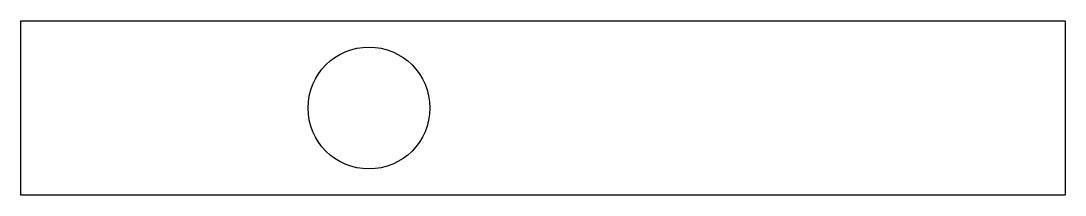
# Model space of a CAD drawing. Header units: millimetres. Extents: x -20 to 40, y -5 to 5.
import ezdxf

# ---------------------------------------------------------------- set-up
doc = ezdxf.new("R2010")
doc.units = ezdxf.units.MM
doc.layers.add('Sketch', color=7, linetype='CONTINUOUS')

msp = doc.modelspace()

# ---------------------------------------------------------------- linework, layer by layer
at = {"layer": 'Sketch'}
for p, q in [((-20, 5), (40, 5)), ((-20, -5), (-20, 5)), ((40, 5), (40, -5)), ((40, -5), (-20, -5))]:
    msp.add_line(p, q, dxfattribs=at)
msp.add_circle((0, 0), 3.5, dxfattribs=at)

doc.saveas('drawing.dxf')
